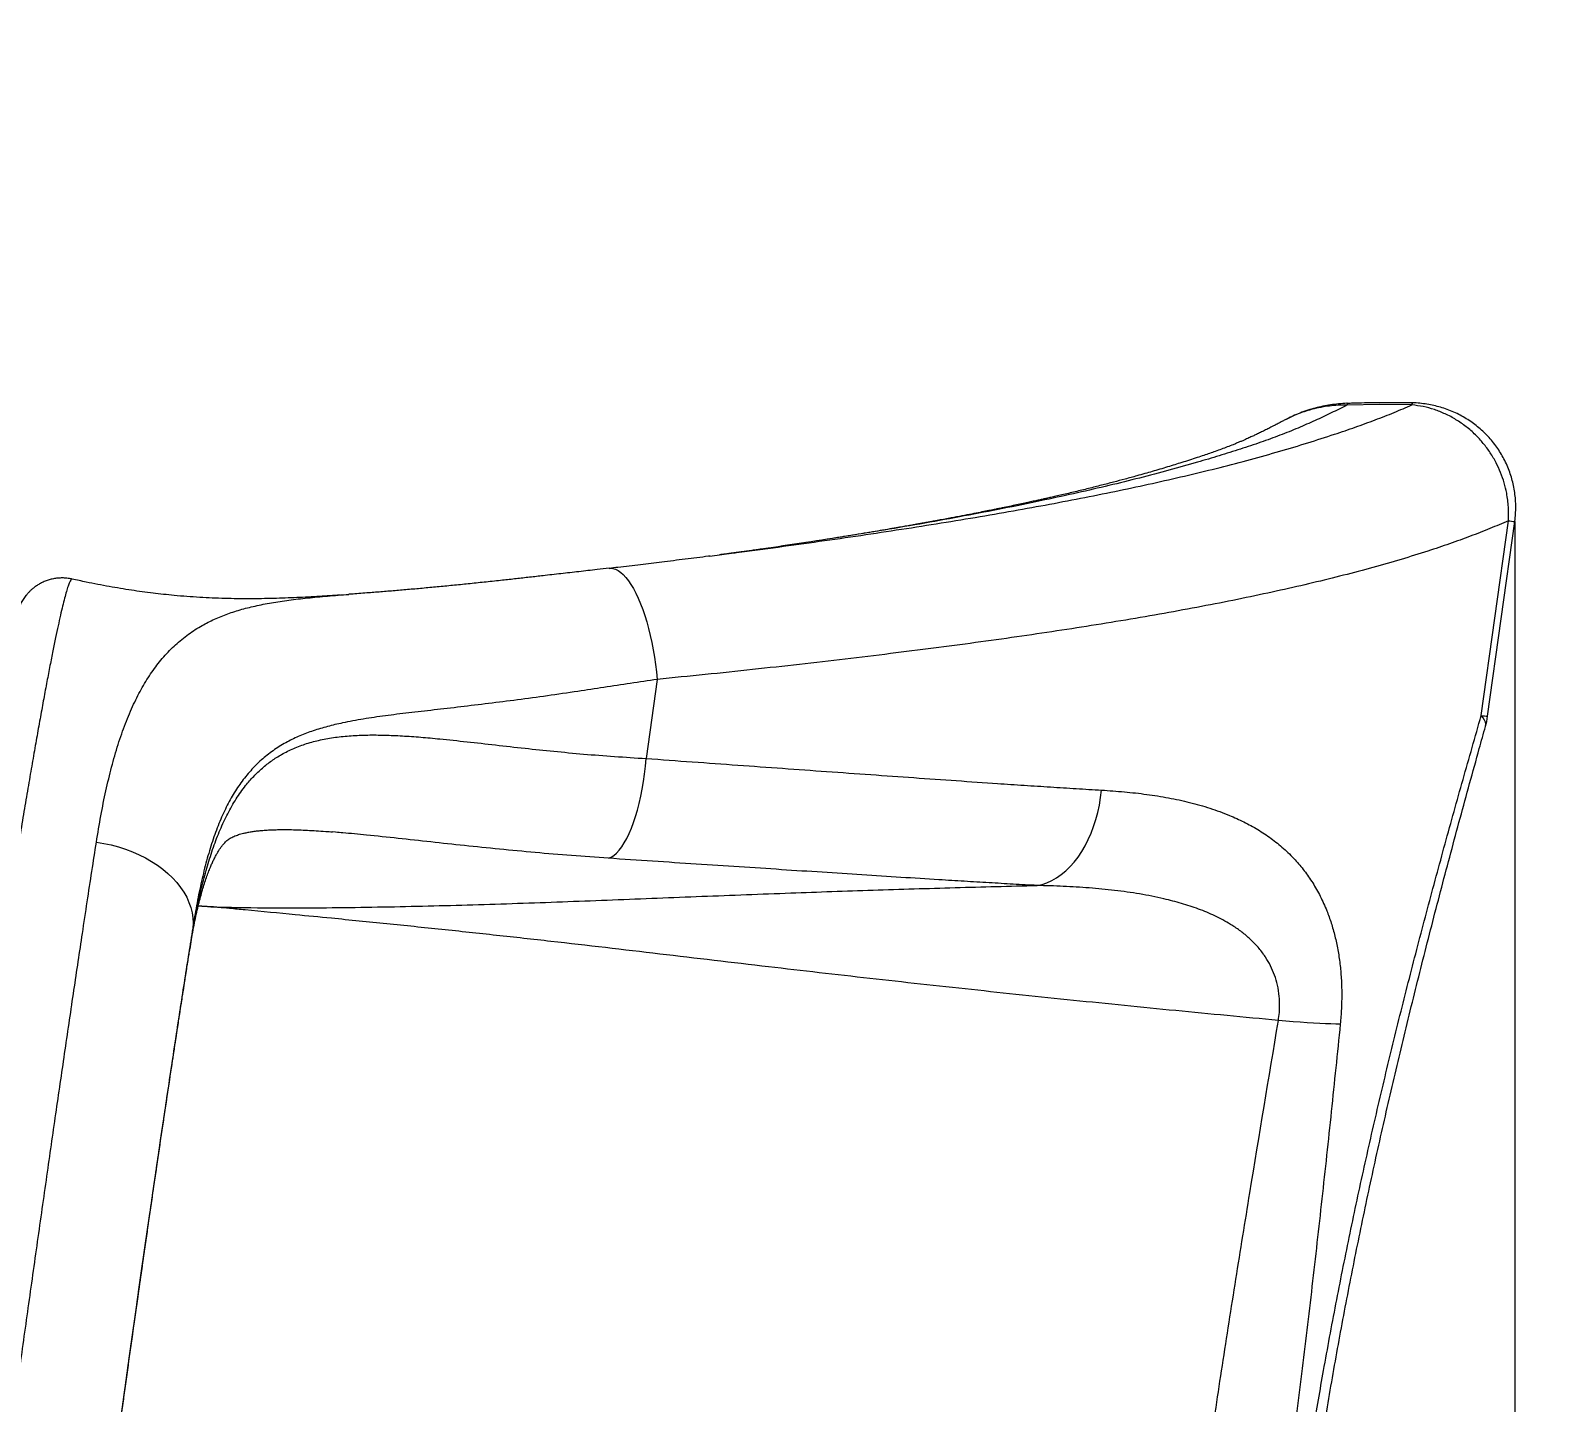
# Model space of a CAD drawing. Header units: millimetres. Extents: x -6104 to 7803, y -6013 to 4803.
# Drawn here: x 2133 to 3140, y -2307 to -1402 of the extents above; entities that cross this region are included whole.
import ezdxf

# ---------------------------------------------------------------- set-up
doc = ezdxf.new("R2010")
doc.units = ezdxf.units.MM
for name, color, linetype in [('DIKOM_ОБЪЕКТ', 7, 'Continuous'), ('DIKOM_РАЗМЕР_ЗОНА', 7, 'Continuous'), ('DIKOM_РАЗМЕР_ОБЪЕКТА', 7, 'Continuous')]:
    doc.layers.add(name, color=color, linetype=linetype)
doc.styles.add('style1', font='arial.ttf', dxfattribs={"width": 0.8})
doc.dimstyles.new('1-50', dxfattribs={"dimtxt": 300, "dimasz": 200, "dimexe": 100, "dimexo": 0, "dimgap": 100, "dimtad": 1, "dimtxsty": 'style1', "dimcen": 200, "dimclrd": 7, "dimclre": 7, "dimclrt": 7, "dimadec": 1, "dimazin": 2, "dimtfac": 1, "dimtmove": 0, "dimatfit": 2, "dimfxl": 0, "dimlwd": 25, "dimlwe": 18, "dimarcsym": 0})

# ---------------------------------------------------------------- blocks, each defined once
blk = doc.blocks.new('*D10')
at = {"layer": 'Defpoints', "color": 0, "transparency": 16777216}
for p in [(-4094.7, -224.5), (3111.6, -1726), (3111.6, -4948.6)]:
    blk.add_point(p, dxfattribs=at)
at = {"layer": 'DIKOM_РАЗМЕР_ОБЪЕКТА', "color": 7, "lineweight": 18, "transparency": 16777216}
for p, q in [((-4094.7, -224.5), (-4094.7, -5048.6)), ((3111.6, -1726), (3111.6, -5048.6))]:
    blk.add_line(p, q, dxfattribs=at)
at = {"layer": 'DIKOM_РАЗМЕР_ОБЪЕКТА', "color": 7, "lineweight": 25, "transparency": 16777216}
blk.add_line((-3894.7, -4948.6), (2911.6, -4948.6), dxfattribs=at)
at = {"layer": 'DIKOM_РАЗМЕР_ОБЪЕКТА', "color": 7, "transparency": 16777216}
for points in [[(-3894.7, -4915.2), (-3894.7, -4981.9), (-4094.7, -4948.6)], [(2911.6, -4915.2), (2911.6, -4981.9), (3111.6, -4948.6)]]:
    blk.add_solid(points, dxfattribs=at)
at = {"layer": 'DIKOM_РАЗМЕР_ОБЪЕКТА', "color": 7, "transparency": 16777216, "insert": (-134.2, -4695.4), "char_height": 300, "attachment_point": 5, "style": 'style1'}
blk.add_mtext('7200', dxfattribs=at)
blk = doc.blocks.new('*D11')
at = {"layer": 'Defpoints', "color": 0, "transparency": 16777216}
for p in [(2860.7, 3297.7), (2853.9, -3146.5), (6088, -3146.5)]:
    blk.add_point(p, dxfattribs=at)
at = {"layer": 'DIKOM_РАЗМЕР_ОБЪЕКТА', "color": 7, "lineweight": 18, "transparency": 16777216}
for p, q in [((2860.7, 3297.7), (6188, 3297.7)), ((2853.9, -3146.5), (6188, -3146.5))]:
    blk.add_line(p, q, dxfattribs=at)
at = {"layer": 'DIKOM_РАЗМЕР_ОБЪЕКТА', "color": 7, "lineweight": 25, "transparency": 16777216}
blk.add_line((6088, 3097.7), (6088, -2946.5), dxfattribs=at)
at = {"layer": 'DIKOM_РАЗМЕР_ОБЪЕКТА', "color": 7, "transparency": 16777216}
for points in [[(6054.6, 3097.7), (6121.3, 3097.7), (6088, 3297.7)], [(6054.6, -2946.5), (6121.3, -2946.5), (6088, -3146.5)]]:
    blk.add_solid(points, dxfattribs=at)
at = {"layer": 'DIKOM_РАЗМЕР_ОБЪЕКТА', "color": 7, "transparency": 16777216, "insert": (5834.8, 129.2), "char_height": 300, "attachment_point": 5, "rotation": 90, "style": 'style1'}
blk.add_mtext('6450', dxfattribs=at)
blk = doc.blocks.new('*D12')
at = {"layer": 'Defpoints', "color": 0, "transparency": 16777216}
for p in [(-6103.6, -69.9), (4675.4, -1132.9), (4675.4, -5913.1)]:
    blk.add_point(p, dxfattribs=at)
at = {"layer": 'DIKOM_РАЗМЕР_ЗОНА', "color": 7, "lineweight": 18, "transparency": 16777216}
for p, q in [((-6103.6, -69.9), (-6103.6, -6013.1)), ((4675.4, -1132.9), (4675.4, -6013.1))]:
    blk.add_line(p, q, dxfattribs=at)
at = {"layer": 'DIKOM_РАЗМЕР_ЗОНА', "color": 7, "lineweight": 25, "transparency": 16777216}
blk.add_line((-5903.6, -5913.1), (4475.4, -5913.1), dxfattribs=at)
at = {"layer": 'DIKOM_РАЗМЕР_ЗОНА', "color": 7, "transparency": 16777216}
for points in [[(-5903.6, -5879.7), (-5903.6, -5946.4), (-6103.6, -5913.1)], [(4475.4, -5879.7), (4475.4, -5946.4), (4675.4, -5913.1)]]:
    blk.add_solid(points, dxfattribs=at)
at = {"layer": 'DIKOM_РАЗМЕР_ЗОНА', "color": 7, "transparency": 16777216, "insert": (271.5, -5659.9), "char_height": 300, "attachment_point": 5, "style": 'style1'}
blk.add_mtext('10800', dxfattribs=at)
blk = doc.blocks.new('*D13')
at = {"layer": 'Defpoints', "color": 0, "transparency": 16777216}
for p in [(2913.4, 4802.5), (7702.7, 4802.5), (3095.2, -4640)]:
    blk.add_point(p, dxfattribs=at)
at = {"layer": 'DIKOM_РАЗМЕР_ЗОНА', "color": 7, "lineweight": 18, "transparency": 16777216}
for p, q in [((2913.4, 4802.5), (7802.7, 4802.5)), ((3095.2, -4640), (7802.7, -4640))]:
    blk.add_line(p, q, dxfattribs=at)
at = {"layer": 'DIKOM_РАЗМЕР_ЗОНА', "color": 7, "lineweight": 25, "transparency": 16777216}
blk.add_line((7702.7, -4440), (7702.7, 4602.5), dxfattribs=at)
at = {"layer": 'DIKOM_РАЗМЕР_ЗОНА', "color": 7, "transparency": 16777216}
for points in [[(7669.4, 4602.5), (7736.1, 4602.5), (7702.7, 4802.5)], [(7669.4, -4440), (7736.1, -4440), (7702.7, -4640)]]:
    blk.add_solid(points, dxfattribs=at)
at = {"layer": 'DIKOM_РАЗМЕР_ЗОНА', "color": 7, "transparency": 16777216, "insert": (7449.6, 71.5), "char_height": 300, "attachment_point": 5, "rotation": 90, "style": 'style1'}
blk.add_mtext('9450', dxfattribs=at)

msp = doc.modelspace()

# ---------------------------------------------------------------- linework, layer by layer
at = {"layer": 'DIKOM_ОБЪЕКТ', "color": 7, "linetype": 'Continuous', "lineweight": 15}
for p, q in [((2964.03, -1657.223), (2960.883, -1658.78)), ((2961.277, -1658.656), (2960.914, -1658.844)), ((3089.573, -1853.94), (3107.433, -1725.557)), ((3093.769, -1854.417), (3111.629, -1726.033)), ((2581.135, -1748.824), (2596.968, -1746.776)), ((2160.822, -1764.084), (2160.815, -1764.081)), ((2546.435, -1830.089), (2539.182, -1882.222)), ((2334.434, -1930.811), (2332.443, -1930.647)), ((2240.307, -1994.04), (2238.405, -2007.71)), ((2238.229, -2009), (2238.405, -2007.71))]:
    msp.add_line(p, q, dxfattribs=at)
at = {"layer": 'DIKOM_ОБЪЕКТ', "color": 7, "linetype": 'Continuous', "lineweight": 15, "flags": 128}
for points in [[(3043.851, -1649.202), (3022.511, -1648.94), (3001.152, -1649.356), (3001.152, -1649.356)], [(2514.904, -1756.933), (2515.623, -1756.886), (2517.276, -1757.031), (2518.958, -1757.523), (2520.659, -1758.362), (2522.373, -1759.542), (2524.088, -1761.057), (2525.799, -1762.9), (2527.495, -1765.063), (2529.168, -1767.532), (2530.81, -1770.298), (2532.412, -1773.345), (2533.967, -1776.658), (2535.467, -1780.221), (2536.904, -1784.016), (2538.271, -1788.024), (2539.561, -1792.225), (2540.768, -1796.597), (2541.885, -1801.119), (2542.908, -1805.768), (2543.83, -1810.521), (2544.648, -1815.354), (2545.357, -1820.243), (2545.954, -1825.163), (2546.435, -1830.089)], [(3092.387, -1861.034), (3092.44, -1860.826), (3092.541, -1859.6), (3092.302, -1858.289), (3091.724, -1856.902), (3090.813, -1855.449), (3089.573, -1853.94)], [(2514.282, -1947.99), (2516.061, -1947.204), (2517.838, -1946.044), (2519.603, -1944.517), (2521.347, -1942.63), (2523.06, -1940.395), (2524.733, -1937.823), (2526.357, -1934.928), (2527.923, -1931.726), (2529.422, -1928.235), (2530.846, -1924.473), (2532.188, -1920.462), (2533.439, -1916.222), (2534.594, -1911.777), (2535.646, -1907.152), (2536.59, -1902.371), (2537.419, -1897.46), (2538.13, -1892.447), (2538.719, -1887.358), (2539.182, -1882.222)], [(2796.815, -1965.916), (2800.098, -1965.163), (2803.348, -1964.059), (2806.548, -1962.607), (2809.682, -1960.816), (2812.733, -1958.695), (2815.687, -1956.255), (2818.527, -1953.508), (2821.239, -1950.468), (2823.81, -1947.151), (2826.227, -1943.574), (2828.476, -1939.755), (2830.546, -1935.714), (2832.427, -1931.472), (2834.109, -1927.05), (2835.583, -1922.471), (2836.842, -1917.759), (2837.88, -1912.937), (2838.69, -1908.03), (2839.27, -1903.064)], [(2176.854, -1937.333), (2181.762, -1938.158), (2186.617, -1939.216), (2191.392, -1940.503), (2196.065, -1942.012), (2200.61, -1943.736), (2205.006, -1945.665), (2209.229, -1947.789), (2213.26, -1950.099), (2217.076, -1952.582), (2220.66, -1955.226), (2223.992, -1958.018), (2227.056, -1960.943), (2229.837, -1963.986), (2232.32, -1967.133), (2234.493, -1970.367), (2236.345, -1973.672), (2237.866, -1977.031), (2239.05, -1980.427), (2239.888, -1983.843), (2240.379, -1987.262), (2240.519, -1990.667), (2240.307, -1994.04)], [(2996.627, -2057.249), (2993.689, -2057.207), (2990.443, -2057.118), (2986.907, -2056.984), (2983.1, -2056.806), (2979.045, -2056.584), (2974.762, -2056.319), (2970.276, -2056.013), (2965.611, -2055.668), (2960.794, -2055.285), (2955.85, -2054.867)]]:
    msp.add_lwpolyline(points, dxfattribs=at)
at = {"layer": 'DIKOM_ОБЪЕКТ', "color": 7, "linetype": 'Continuous', "lineweight": 15}
for centre, radius, start, end in [((3046.623, -1649.075), 2.775, 153.553701, 182.611382), ((3117.376, -1656.7), 69.571, 261.783817, 265.262162), ((3098.271, -1796.049), 58.541, 261.456027, 265.589952), ((3044.246, -1847.527), 50, 344.344154, 352.080054)]:
    msp.add_arc(centre, radius, start, end, dxfattribs=at)
for points, knots in [([(2596.968, -1746.776), (2597.561, -1746.7), (2607.455, -1745.421), (2626.269, -1742.865), (2653.597, -1739.078), (2680.652, -1735.173), (2707.456, -1731.143), (2733.705, -1727.015), (2759.357, -1722.784), (2784.179, -1718.476), (2808.163, -1714.087), (2831.316, -1709.619), (2853.811, -1705.033), (2875.609, -1700.327), (2896.896, -1695.452), (2917.586, -1690.396), (2937.63, -1685.151), (2956.868, -1679.764), (2975.31, -1674.236), (2991.838, -1668.929), (3006.633, -1663.877), (3019.747, -1659.101), (3032.256, -1654.223), (3039.986, -1650.876), (3043.851, -1649.202)], [0, 0, 0, 0, 0.00308049, 0.05133737, 0.09955439, 0.14917172, 0.19883245, 0.24850839, 0.29816991, 0.34778813, 0.39621059, 0.44467277, 0.4931486, 0.54161165, 0.59003489, 0.63983254, 0.689669, 0.73952573, 0.78937677, 0.83918676, 0.87932183, 0.91945573, 0.95972823, 1, 1, 1, 1]), ([(3001.067, -1649.398), (2997.637, -1651.101), (2990.783, -1654.504), (2980.101, -1659.535), (2968.917, -1664.467), (2957.063, -1669.267), (2944.327, -1673.885), (2930.858, -1678.351), (2916.944, -1682.734), (2901.325, -1687.389), (2883.874, -1692.29), (2864.44, -1697.403), (2844.323, -1702.366), (2823.533, -1707.18), (2801.278, -1712.03), (2777.506, -1716.911), (2752.171, -1721.809), (2726.173, -1726.553), (2699.563, -1731.146), (2672.359, -1735.588), (2645.905, -1739.721), (2628.263, -1742.332), (2620.088, -1743.542)], [0, 0, 0, 0, 0.04245347, 0.08484039, 0.12714265, 0.16936852, 0.21156102, 0.25375047, 0.29591322, 0.33803526, 0.39091557, 0.44369859, 0.4963691, 0.54891701, 0.60135771, 0.65978501, 0.7181081, 0.77630876, 0.83436844, 0.89227858, 0.95008464, 1, 1, 1, 1]), ([(3001.067, -1649.398), (3001.067, -1649.398), (3001.067, -1649.398), (2994.415, -1649.396), (2989.787, -1649.897), (2983.735, -1650.773), (2977.657, -1652.154), (2971.164, -1654.167), (2965.536, -1656.365), (2962.349, -1658.079), (2961.277, -1658.656)], [0, 0, 0, 0, 0.000001391, 0.138507512, 0.277010514, 0.418051468, 0.559092092, 0.734981114, 0.910859836, 1, 1, 1, 1]), ([(3001.097, -1648.157), (3001.063, -1648.158), (2999.221, -1648.216), (2995.602, -1648.517), (2990.302, -1649.154), (2985.142, -1650.07), (2980.139, -1651.236), (2975.124, -1652.693), (2970.199, -1654.478), (2966.663, -1655.912), (2964.887, -1656.798), (2964.658, -1656.912)], [0, 0, 0, 0, 0.00267534, 0.14661308, 0.28851346, 0.4271529, 0.56313272, 0.69695966, 0.84217177, 0.97968572, 1, 1, 1, 1]), ([(3001.11, -1649.357), (3001.105, -1649.368), (3001.098, -1649.382), (3001.072, -1649.395), (3001.067, -1649.398)], [0, 0, 0, 0, 0.77820355, 1, 1, 1, 1]), ([(3001.313, -1648.278), (3001.294, -1648.234), (3001.24, -1648.114), (3001.174, -1648.545), (3001.132, -1649.087), (3001.11, -1649.357)], [0, 0, 0, 0, 0.22474473, 0.61237512, 1, 1, 1, 1]), ([(3001.152, -1649.356), (3001.152, -1649.356), (3001.138, -1649.356), (3001.124, -1649.357), (3001.11, -1649.357)], [0, 0, 0, 0, 0.00574202, 1, 1, 1, 1]), ([(3044.136, -1647.899), (3040.78, -1647.835), (3032.792, -1647.685), (3019.722, -1647.782), (3008.803, -1647.974), (3002.519, -1648.188), (3001.312, -1648.229)], [0, 0, 0, 0, 0.23509973, 0.55960491, 0.91541749, 1, 1, 1, 1]), ([(3107.433, -1725.557), (3107.52, -1722.536), (3107.692, -1716.494), (3106.587, -1708.093), (3104.767, -1700.514), (3102.429, -1693.777), (3099.375, -1687.116), (3095.552, -1680.64), (3090.972, -1674.453), (3085.673, -1668.666), (3079.655, -1663.418), (3072.985, -1658.809), (3065.973, -1655.051), (3058.723, -1652.209), (3051.355, -1650.164), (3046.35, -1649.522), (3043.851, -1649.202)], [0, 0, 0, 0, 0.08247593, 0.16494909, 0.22897917, 0.29317823, 0.3572081, 0.42641688, 0.49584228, 0.56505369, 0.63888104, 0.71297011, 0.78680207, 0.85779157, 0.92900602, 1, 1, 1, 1]), ([(3111.622, -1726.036), (3111.633, -1725.973), (3111.911, -1724.364), (3112.162, -1721.16), (3112.351, -1716.438), (3112.178, -1711.69), (3111.689, -1706.971), (3110.877, -1702.348), (3109.763, -1697.831), (3108.348, -1693.405), (3106.621, -1689.052), (3104.6, -1684.837), (3102.317, -1680.816), (3099.792, -1676.994), (3097.016, -1673.345), (3093.97, -1669.856), (3090.679, -1666.567), (3087.198, -1663.535), (3083.551, -1660.765), (3079.74, -1658.246), (3075.732, -1655.96), (3071.539, -1653.922), (3067.219, -1652.169), (3062.808, -1650.711), (3058.326, -1649.548), (3053.746, -1648.66), (3049.069, -1648.099), (3045.851, -1647.834), (3044.199, -1647.845), (3044.134, -1647.845)], [0, 0, 0, 0, 0.001656236, 0.041951929, 0.082376446, 0.123057846, 0.163891407, 0.20416637, 0.243553563, 0.28333578, 0.323444789, 0.363780717, 0.403333408, 0.442146612, 0.481396566, 0.521047282, 0.56104847, 0.600843305, 0.639560432, 0.678625734, 0.718117959, 0.758027274, 0.798314109, 0.837815816, 0.877298809, 0.917214814, 0.957561724, 0.998309305, 1, 1, 1, 1]), ([(2961.235, -1658.576), (2960.569, -1658.928), (2958.905, -1659.805), (2956.412, -1661.107), (2953.905, -1662.405), (2951.867, -1663.45), (2950.225, -1664.286), (2948.816, -1664.996), (2947.422, -1665.694), (2945.601, -1666.598), (2943.354, -1667.697), (2940.852, -1668.895), (2938.736, -1669.887), (2937.078, -1670.651), (2935.652, -1671.299), (2934.073, -1672.005), (2932.267, -1672.799), (2930.284, -1673.652), (2928.188, -1674.532), (2925.512, -1675.627), (2922.318, -1676.886), (2918.415, -1678.351), (2914.481, -1679.768), (2910.571, -1681.135), (2906.566, -1682.504), (2902.143, -1683.986), (2897.291, -1685.575), (2892.371, -1687.147), (2887.558, -1688.651), (2882.72, -1690.132), (2877.76, -1691.617), (2872.775, -1693.077), (2867.762, -1694.515), (2861.832, -1696.183), (2854.951, -1698.067), (2847.187, -1700.13), (2839.138, -1702.207), (2832.121, -1703.963), (2826.266, -1705.393), (2821.873, -1706.45), (2817.502, -1707.486), (2813.29, -1708.469), (2809.419, -1709.36), (2806.062, -1710.124), (2803.227, -1710.763), (2800.683, -1711.332), (2798.063, -1711.913), (2795.043, -1712.578), (2791.537, -1713.341), (2787.59, -1714.191), (2783.243, -1715.116), (2778.647, -1716.082), (2774.501, -1716.942), (2771.166, -1717.626), (2768.816, -1718.104), (2766.836, -1718.505), (2764.925, -1718.89), (2761.99, -1719.478), (2757.754, -1720.32), (2752.013, -1721.444), (2745.415, -1722.715), (2739.327, -1723.868), (2734.071, -1724.848), (2730.236, -1725.556), (2727.025, -1726.144), (2724.606, -1726.584), (2722.539, -1726.957), (2720.407, -1727.341), (2717.89, -1727.792), (2714.979, -1728.31), (2711.671, -1728.895), (2707.962, -1729.544), (2703.442, -1730.33), (2698.024, -1731.26), (2691.616, -1732.347), (2684.55, -1733.527), (2677.042, -1734.762), (2669.717, -1735.951), (2664.962, -1736.704), (2662.778, -1737.05)], [0, 0, 0, 0, 0.01013246, 0.02528368, 0.03794484, 0.04838527, 0.05660491, 0.06356554, 0.07111876, 0.07931292, 0.09349076, 0.10824846, 0.12051423, 0.12807287, 0.13553551, 0.14427885, 0.15430821, 0.1652741, 0.17649646, 0.18796138, 0.207526, 0.22606735, 0.24461301, 0.26040109, 0.27579809, 0.29316566, 0.31283456, 0.33221716, 0.34925076, 0.36662112, 0.38548934, 0.40314606, 0.41984433, 0.43813964, 0.46449323, 0.48971298, 0.51528051, 0.54289464, 0.5566843, 0.57030329, 0.58375145, 0.59693286, 0.60871327, 0.61876121, 0.62707509, 0.63400887, 0.64134436, 0.6502111, 0.66054174, 0.6719689, 0.68444062, 0.69795762, 0.71123164, 0.71957876, 0.72605417, 0.73094608, 0.736143, 0.74198679, 0.75534884, 0.77118636, 0.78912399, 0.80903002, 0.8202434, 0.83114684, 0.83953523, 0.84565999, 0.85024212, 0.85576907, 0.86227382, 0.8697561, 0.87821523, 0.88765172, 0.89806442, 0.91253891, 0.92855428, 0.9461089, 0.96514419, 0.98399708, 1, 1, 1, 1]), ([(3107.433, -1725.557), (3103.419, -1727.285), (3095.39, -1730.741), (3082.427, -1735.791), (3068.795, -1740.737), (3053.641, -1745.838), (3036.857, -1751.058), (3018.308, -1756.374), (2998.861, -1761.531), (2978.546, -1766.535), (2957.181, -1771.439), (2934.746, -1776.242), (2911.237, -1780.942), (2886.898, -1785.497), (2861.771, -1789.909), (2836.134, -1794.143), (2810.029, -1798.204), (2783.502, -1802.104), (2756.332, -1805.89), (2728.565, -1809.568), (2699.957, -1813.179), (2670.507, -1816.736), (2640.226, -1820.239), (2609.425, -1823.64), (2578.194, -1826.941), (2557.018, -1829.04), (2546.435, -1830.089)], [0, 0, 0, 0, 0.03600704, 0.07201403, 0.10813729, 0.14426031, 0.18642148, 0.22861752, 0.27082537, 0.31302139, 0.35518252, 0.39856755, 0.44199107, 0.48542699, 0.52885029, 0.57223537, 0.61437226, 0.65654423, 0.69872781, 0.74089974, 0.78303641, 0.82640362, 0.86980917, 0.91322763, 0.95663287, 1, 1, 1, 1]), ([(2581.267, -1748.821), (2580.927, -1748.865), (2575.513, -1749.568), (2564.903, -1750.903), (2549.981, -1752.76), (2535.181, -1754.535), (2523.656, -1755.89), (2516.753, -1756.688), (2514.872, -1756.906)], [0, 0, 0, 0, 0.015736114, 0.24986415, 0.483920985, 0.693705001, 0.916516802, 1, 1, 1, 1]), ([(2620.14, -1743.543), (2620.116, -1743.545), (2620.072, -1743.548), (2619.541, -1743.625), (2618.055, -1743.84), (2616.494, -1744.064), (2614.684, -1744.322), (2612.698, -1744.603), (2610.098, -1744.969), (2607.138, -1745.382), (2603.942, -1745.822), (2600.826, -1746.247), (2597.679, -1746.671), (2594.564, -1747.087), (2591.774, -1747.456), (2589.492, -1747.756), (2588.113, -1747.935), (2587.511, -1748.013)], [0, 0, 0, 0, 0.04236842, 0.07661855, 0.12120634, 0.16801669, 0.21829844, 0.28194253, 0.34495925, 0.44822882, 0.54142607, 0.62193605, 0.71588144, 0.80986902, 0.88593003, 0.9502273, 1, 1, 1, 1]), ([(2514.89, -1756.795), (2512.194, -1757.107), (2505.464, -1757.888), (2494.823, -1759.108), (2482.963, -1760.461), (2472.161, -1761.686), (2462.328, -1762.8), (2453.415, -1763.805), (2443.862, -1764.855), (2433.761, -1765.939), (2423.228, -1767.034), (2412.898, -1768.074), (2402.771, -1769.058), (2392.849, -1769.985), (2383.133, -1770.856), (2373.62, -1771.669), (2364.301, -1772.427), (2354.66, -1773.169), (2347.606, -1773.697), (2343.691, -1773.999), (2343.198, -1774.037)], [0, 0, 0, 0, 0.04249053, 0.10605798, 0.16962319, 0.23311674, 0.28160198, 0.33083628, 0.38115523, 0.44194965, 0.50245395, 0.5627, 0.62272234, 0.68255394, 0.74222778, 0.80177707, 0.86123232, 0.92106967, 0.9900459, 1, 1, 1, 1]), ([(2160.838, -1763.994), (2160.738, -1763.967), (2159.632, -1763.666), (2157.463, -1763.394), (2154.396, -1763.203), (2151.382, -1763.351), (2148.466, -1763.776), (2145.675, -1764.463), (2143.037, -1765.382), (2140.579, -1766.496), (2138.325, -1767.764), (2136.292, -1769.141), (2134.488, -1770.58), (2132.909, -1772.04), (2131.539, -1773.485), (2130.358, -1774.897), (2129.337, -1776.262), (2128.452, -1777.582), (2127.675, -1778.865), (2126.983, -1780.127), (2126.355, -1781.387), (2125.771, -1782.676), (2125.208, -1784.04), (2124.636, -1785.563), (2124.004, -1787.418), (2123.255, -1789.861), (2122.461, -1792.748), (2121.646, -1795.968), (2120.856, -1799.286), (2120.05, -1802.846), (2119.213, -1806.7), (2118.363, -1810.752), (2117.492, -1815.031), (2116.592, -1819.566), (2115.662, -1824.361), (2114.701, -1829.419), (2113.706, -1834.745), (2112.678, -1840.347), (2111.618, -1846.207), (2110.526, -1852.332), (2109.402, -1858.715), (2108.244, -1865.374), (2107.052, -1872.298), (2105.83, -1879.469), (2104.582, -1886.861), (2103.31, -1894.472), (2102.008, -1902.32), (2100.677, -1910.418), (2099.315, -1918.766), (2097.926, -1927.337), (2096.511, -1936.134), (2095.069, -1945.159), (2093.602, -1954.399), (2092.113, -1963.833), (2090.603, -1973.458), (2089.072, -1983.279), (2087.517, -1993.305), (2085.942, -2003.51), (2084.353, -2013.866), (2082.752, -2024.355), (2081.133, -2035.006), (2079.498, -2045.823), (2077.844, -2056.809), (2076.179, -2067.928), (2074.501, -2079.182), (2072.809, -2090.574), (2071.106, -2102.099), (2069.395, -2113.723), (2067.678, -2125.436), (2065.957, -2137.23), (2064.228, -2149.125), (2062.494, -2161.104), (2060.758, -2173.147), (2059.021, -2185.238), (2057.288, -2197.356), (2055.557, -2209.509), (2053.826, -2221.709), (2052.091, -2233.981), (2050.355, -2246.317), (2048.619, -2258.699), (2046.885, -2271.111), (2045.156, -2283.537), (2043.435, -2295.959), (2041.724, -2308.359), (2040.024, -2320.719), (2038.34, -2333.023), (2036.672, -2345.256), (2035.022, -2357.404), (2033.391, -2369.477), (2031.77, -2381.509), (2030.16, -2393.521), (2028.561, -2405.505), (2026.977, -2417.426), (2025.413, -2429.247), (2023.874, -2440.934), (2022.362, -2452.476), (2020.871, -2463.905), (2019.402, -2475.228), (2017.954, -2486.442), (2016.532, -2497.519), (2015.134, -2508.462), (2013.761, -2519.271), (2012.415, -2529.933), (2011.098, -2540.424), (2009.81, -2550.747), (2008.551, -2560.915), (2007.318, -2570.928), (2006.118, -2580.75), (2004.953, -2590.348), (2003.827, -2599.703), (2002.734, -2608.854), (2001.674, -2617.808), (2000.647, -2626.566), (1999.656, -2635.097), (1998.702, -2643.403), (1997.783, -2651.486), (1996.899, -2659.348), (1996.056, -2666.954), (1995.253, -2674.307), (1994.488, -2681.408), (1993.76, -2688.278), (1993.072, -2694.893), (1992.426, -2701.235), (1991.824, -2707.278), (1991.263, -2713.056), (1990.742, -2718.577), (1990.261, -2723.851), (1989.822, -2728.85), (1989.425, -2733.579), (1989.071, -2738.046), (1988.759, -2742.256), (1988.49, -2746.208), (1988.266, -2749.912), (1988.085, -2753.395), (1987.952, -2756.71), (1987.87, -2759.942), (1987.86, -2762.909), (1987.929, -2765.482), (1988.059, -2767.55), (1988.225, -2769.252), (1988.428, -2770.76), (1988.683, -2772.237), (1989.001, -2773.716), (1989.397, -2775.227), (1989.888, -2776.793), (1990.497, -2778.431), (1991.251, -2780.154), (1992.18, -2781.961), (1993.313, -2783.838), (1994.673, -2785.757), (1996.278, -2787.678), (1998.131, -2789.548), (2000.22, -2791.314), (2002.524, -2792.925), (2005.014, -2794.339), (2007.747, -2795.561), (2010.686, -2796.543), (2013.78, -2797.19), (2015.868, -2797.491), (2016.905, -2797.505), (2016.911, -2797.505)], [0, 0, 0, 0, 0.00020678, 0.0022859, 0.00432568, 0.00632929, 0.00829925, 0.01023759, 0.01214473, 0.01402004, 0.01586204, 0.01766916, 0.01944347, 0.02119421, 0.02294053, 0.02470671, 0.02652435, 0.02843711, 0.0304974, 0.0327684, 0.03532925, 0.03828484, 0.04178463, 0.04606318, 0.05154523, 0.05921155, 0.06961414, 0.07856345, 0.08697951, 0.09589443, 0.10441287, 0.11267032, 0.12083469, 0.12892755, 0.13695328, 0.14493438, 0.15288854, 0.16083054, 0.16877371, 0.17664697, 0.18452379, 0.19242422, 0.2003318, 0.20822435, 0.21608221, 0.22388748, 0.23167432, 0.23952623, 0.24736502, 0.25519845, 0.26303434, 0.27087795, 0.27873703, 0.28658397, 0.29439111, 0.30222871, 0.31008197, 0.31793488, 0.3257679, 0.33356574, 0.34133966, 0.34917747, 0.35700183, 0.36482038, 0.37264086, 0.38046847, 0.38831075, 0.39616117, 0.40396014, 0.41177127, 0.41959211, 0.42741551, 0.43523175, 0.44303328, 0.4508236, 0.4585758, 0.46634775, 0.47414803, 0.4819714, 0.48981252, 0.49766576, 0.50552567, 0.51338607, 0.52123981, 0.52908156, 0.53690571, 0.54470713, 0.55248086, 0.56022785, 0.56798645, 0.57579512, 0.5836331, 0.59148428, 0.59932969, 0.60714993, 0.61492912, 0.62269567, 0.63051207, 0.63831927, 0.64612477, 0.65393505, 0.66175624, 0.66959705, 0.67742272, 0.68522831, 0.69307518, 0.70094318, 0.70881072, 0.71665201, 0.72444746, 0.7322156, 0.74005695, 0.7478882, 0.7557171, 0.76355041, 0.77139431, 0.77925675, 0.78714455, 0.7949593, 0.80281999, 0.81070879, 0.81860806, 0.826497, 0.8343565, 0.84215273, 0.85007789, 0.85800741, 0.86595107, 0.87392228, 0.88193688, 0.89001409, 0.89817556, 0.90636664, 0.9147325, 0.92334417, 0.9323628, 0.94221656, 0.95034498, 0.95612407, 0.96017142, 0.96356226, 0.96643343, 0.9689246, 0.97114112, 0.97316489, 0.97506142, 0.97688467, 0.97867876, 0.98047159, 0.98228306, 0.9841265, 0.98600278, 0.98790532, 0.9898257, 0.99175683, 0.99369381, 0.99582937, 0.99792938, 0.99998857, 1, 1, 1, 1]), ([(2160.815, -1764.081), (2160.751, -1764.039), (2160.508, -1763.88), (2159.947, -1764.522), (2159.131, -1766.053), (2158.169, -1768.604), (2157.081, -1772.076), (2155.879, -1776.444), (2154.565, -1781.67), (2153.147, -1787.711), (2151.615, -1794.603), (2149.957, -1802.408), (2148.171, -1811.151), (2146.259, -1820.842), (2144.242, -1831.374), (2142.143, -1842.62), (2139.969, -1854.541), (2137.727, -1867.088), (2135.401, -1880.349), (2132.971, -1894.433), (2130.438, -1909.347), (2127.803, -1925.086), (2125.097, -1941.475), (2122.352, -1958.311), (2119.573, -1975.553), (2116.768, -1993.152), (2113.915, -2011.244), (2110.991, -2029.975), (2108, -2049.336), (2104.943, -2069.309), (2101.858, -2089.666), (2098.779, -2110.172), (2095.712, -2130.788), (2092.662, -2151.471), (2089.605, -2172.377), (2086.519, -2193.668), (2083.408, -2215.32), (2080.279, -2237.305), (2077.166, -2259.369), (2073.949, -2282.38), (2070.639, -2306.302), (2067.247, -2331.079), (2063.882, -2355.918), (2060.554, -2380.757), (2057.272, -2405.53), (2054.229, -2428.759), (2051.419, -2450.443), (2048.833, -2470.61), (2046.316, -2490.45), (2043.85, -2510.111), (2041.44, -2529.548), (2039.094, -2548.721), (2036.839, -2567.404), (2034.7, -2585.377), (2032.678, -2602.626), (2030.772, -2619.15), (2028.965, -2635.093), (2027.245, -2650.57), (2025.618, -2665.532), (2024.09, -2679.939), (2022.68, -2693.62), (2021.401, -2706.429), (2020.255, -2718.365), (2019.237, -2729.439), (2018.339, -2739.739), (2017.556, -2749.333), (2016.893, -2758.174), (2016.356, -2766.225), (2015.949, -2773.388), (2015.675, -2779.588), (2015.53, -2784.838), (2015.511, -2789.169), (2015.62, -2792.614), (2015.854, -2795.215), (2016.234, -2796.83), (2016.592, -2797.553), (2016.859, -2797.436), (2016.912, -2797.412)], [0, 0, 0, 0, 0.00477587, 0.01798216, 0.03156734, 0.04516508, 0.05876287, 0.07234813, 0.08557468, 0.09881266, 0.11205061, 0.12527711, 0.13888911, 0.15251366, 0.16613822, 0.17975023, 0.19297789, 0.20621699, 0.21945612, 0.23268381, 0.24629614, 0.25992092, 0.2735457, 0.28715803, 0.30036854, 0.31359049, 0.32681239, 0.34002289, 0.35361599, 0.36722162, 0.38082721, 0.39442032, 0.40763203, 0.42085513, 0.43407824, 0.44728994, 0.46088525, 0.47449303, 0.48810081, 0.50169609, 0.5169789, 0.53227045, 0.54755324, 0.56316607, 0.57878827, 0.59440108, 0.60763005, 0.62087041, 0.63411082, 0.64733977, 0.66095316, 0.67457905, 0.68820498, 0.70181839, 0.71502465, 0.72824229, 0.74145997, 0.7546662, 0.76825477, 0.78185576, 0.79545675, 0.80904528, 0.82227317, 0.83551259, 0.848752, 0.86197992, 0.87559404, 0.88922064, 0.90284733, 0.91646153, 0.92968488, 0.94291979, 0.95615455, 0.96937779, 0.9829873, 0.99660928, 1, 1, 1, 1]), ([(2337.553, -1774.499), (2332.997, -1774.815), (2323.533, -1775.473), (2308.892, -1776.249), (2293.518, -1776.815), (2277.669, -1777.053), (2261.432, -1776.853), (2244.846, -1776.141), (2229.044, -1774.938), (2214.032, -1773.318), (2199.776, -1771.372), (2185.081, -1768.925), (2172.037, -1766.438), (2163.939, -1764.625), (2160.854, -1763.935)], [0, 0, 0, 0, 0.07918888, 0.16449759, 0.25270118, 0.34292396, 0.43438623, 0.52712879, 0.62163141, 0.69901955, 0.77857817, 0.8609853, 0.94705081, 1, 1, 1, 1]), ([(2176.854, -1937.333), (2177.809, -1931.487), (2179.72, -1919.791), (2183.047, -1903.358), (2186.8, -1887.665), (2191.069, -1872.876), (2195.895, -1859.034), (2201.205, -1846.48), (2207.009, -1835.204), (2213.299, -1825.15), (2220.241, -1816.084), (2227.88, -1808.045), (2236.259, -1801.018), (2244.848, -1795.353), (2253.534, -1790.83), (2262.213, -1787.217), (2271.462, -1784.178), (2281.399, -1781.631), (2292.104, -1779.535), (2303.636, -1777.808), (2315.931, -1776.381), (2329.009, -1775.154), (2338.442, -1774.415), (2343.198, -1774.042)], [0, 0, 0, 0, 0.0506374, 0.10130692, 0.15194184, 0.20386695, 0.25583006, 0.30775374, 0.35753195, 0.40734508, 0.45712446, 0.50814493, 0.55920114, 0.61022485, 0.6527832, 0.69537666, 0.73797032, 0.78052914, 0.82425925, 0.86803337, 0.91180229, 0.9555261, 1, 1, 1, 1]), ([(2546.435, -1830.089), (2540.517, -1831), (2528.68, -1832.822), (2511.273, -1835.402), (2492.99, -1838.175), (2473.958, -1840.982), (2454.305, -1843.623), (2435.252, -1846.032), (2416.885, -1848.232), (2399.291, -1850.277), (2382.714, -1852.165), (2367.17, -1854.032), (2352.627, -1856.147), (2339.998, -1858.484), (2329.097, -1861.082), (2319.72, -1863.888), (2310.889, -1867.213), (2302.337, -1871.257), (2294.149, -1876.225), (2286.38, -1882.251), (2279.26, -1889.177), (2272.784, -1897.008), (2266.943, -1905.74), (2261.661, -1915.521), (2256.93, -1926.404), (2252.692, -1938.346), (2248.954, -1951.147), (2245.674, -1964.738), (2242.777, -1978.982), (2241.129, -1989.026), (2240.307, -1994.04)], [0, 0, 0, 0, 0.03386637, 0.06774857, 0.10161559, 0.14251505, 0.18353148, 0.22460887, 0.26568714, 0.30670634, 0.34760782, 0.38720958, 0.42683712, 0.46643593, 0.49693014, 0.52745605, 0.55797607, 0.58846202, 0.62201737, 0.65569494, 0.68943076, 0.72316111, 0.75682587, 0.79037284, 0.82520573, 0.86013983, 0.89514176, 0.93016209, 0.96513853, 1, 1, 1, 1]), ([(2935.9, -2958.582), (2935.857, -2946.669), (2935.772, -2922.842), (2935.858, -2886.829), (2936.147, -2850.585), (2936.687, -2814.101), (2937.506, -2777.395), (2938.638, -2740.484), (2940.115, -2703.384), (2941.964, -2666.11), (2944.206, -2628.733), (2946.862, -2591.274), (2949.959, -2553.753), (2953.504, -2516.188), (2957.507, -2478.611), (2962.033, -2440.564), (2967.115, -2402.069), (2972.768, -2363.151), (2978.918, -2324.323), (2985.869, -2283.785), (2993.703, -2241.579), (3002.469, -2197.756), (3011.785, -2154.166), (3021.608, -2110.854), (3031.959, -2067.579), (3042.808, -2024.361), (3054.097, -1981.206), (3065.697, -1938.401), (3077.53, -1895.935), (3085.559, -1867.936), (3089.573, -1853.94)], [0, 0, 0, 0, 0.03297277, 0.0659486, 0.09892096, 0.13202015, 0.16512295, 0.19822155, 0.23144116, 0.26467006, 0.29789817, 0.331117, 0.36434186, 0.39757669, 0.43081132, 0.46403576, 0.49854547, 0.53306694, 0.56758853, 0.60209843, 0.64150122, 0.68092748, 0.72036299, 0.75979231, 0.79919759, 0.83934336, 0.87950824, 0.91968171, 0.95985073, 1, 1, 1, 1]), ([(2940.564, -2952.301), (2940.584, -2946.338), (2940.63, -2932.301), (2940.781, -2910.16), (2941.01, -2885.93), (2941.332, -2861.974), (2941.75, -2838.246), (2942.265, -2814.752), (2942.887, -2791.279), (2943.621, -2767.851), (2944.47, -2744.489), (2945.436, -2721.216), (2946.526, -2698.053), (2947.74, -2675.02), (2949.082, -2652.134), (2950.554, -2629.413), (2952.156, -2606.871), (2953.892, -2584.525), (2955.764, -2562.376), (2957.78, -2540.306), (2959.946, -2518.238), (2962.268, -2496.124), (2964.743, -2474.03), (2967.367, -2451.981), (2970.144, -2429.972), (2973.071, -2408.001), (2976.15, -2386.088), (2979.382, -2364.217), (2982.769, -2342.354), (2986.317, -2320.455), (2990.025, -2298.526), (2993.885, -2276.598), (2997.892, -2254.708), (3002.04, -2232.883), (3006.337, -2211.072), (3010.787, -2189.232), (3015.399, -2167.317), (3020.164, -2145.344), (3025.081, -2123.309), (3030.147, -2101.208), (3035.359, -2079.036), (3040.714, -2056.789), (3046.21, -2034.463), (3051.843, -2012.053), (3057.609, -1989.555), (3063.505, -1966.967), (3069.528, -1944.284), (3075.672, -1921.498), (3081.935, -1898.615), (3087.517, -1878.434), (3091.025, -1865.924), (3092.395, -1861.036)], [0, 0, 0, 0, 0.01669006, 0.03928127, 0.06166473, 0.08396494, 0.10556356, 0.12710026, 0.14855721, 0.16991687, 0.19116293, 0.21228001, 0.23325373, 0.25407124, 0.27472061, 0.29519116, 0.3154736, 0.33555954, 0.35544165, 0.37514286, 0.39497824, 0.41483316, 0.43464706, 0.45442628, 0.47417716, 0.49390602, 0.51362159, 0.5332658, 0.55294702, 0.5727134, 0.59253997, 0.61240132, 0.63227179, 0.65211789, 0.67193398, 0.69190944, 0.71198783, 0.73217703, 0.75248483, 0.77291909, 0.79348735, 0.81419703, 0.83505568, 0.85607071, 0.87724894, 0.89859748, 0.92012302, 0.94183201, 0.96374144, 0.98583332, 1, 1, 1, 1]), ([(2238.405, -2007.71), (2239.192, -2002.837), (2240.767, -1993.089), (2243.472, -1979.159), (2246.511, -1965.689), (2249.962, -1952.803), (2253.879, -1940.56), (2258.298, -1929.083), (2263.279, -1918.452), (2268.864, -1908.719), (2274.619, -1900.601), (2280.425, -1893.916), (2286.145, -1888.444), (2292.282, -1883.613), (2299.14, -1879.245), (2306.799, -1875.453), (2315.321, -1872.296), (2324.461, -1869.871), (2334.231, -1868.161), (2344.627, -1867.112), (2355.471, -1866.67), (2366.743, -1866.751), (2378.414, -1867.262), (2390.542, -1868.129), (2404.671, -1869.42), (2421.007, -1871.157), (2439.743, -1873.288), (2458.859, -1875.442), (2478.264, -1877.475), (2497.956, -1879.315), (2518.233, -1880.943), (2532.199, -1881.796), (2539.182, -1882.222)], [0, 0, 0, 0, 0.03306604, 0.06614937, 0.09921191, 0.13306087, 0.16693373, 0.20077785, 0.23493126, 0.26911582, 0.30326506, 0.32987736, 0.35652512, 0.38317217, 0.40978341, 0.44003625, 0.47031501, 0.50057105, 0.53165796, 0.56276782, 0.59385926, 0.62431604, 0.6548029, 0.68529342, 0.7157554, 0.7575518, 0.79938077, 0.84117748, 0.88065234, 0.92012692, 0.96006367, 1, 1, 1, 1]), ([(2539.182, -1882.222), (2549.339, -1882.96), (2569.659, -1884.437), (2599.624, -1886.591), (2629.166, -1888.704), (2658.399, -1890.787), (2687.288, -1892.844), (2715.792, -1894.863), (2743.683, -1896.815), (2767.822, -1898.475), (2788.421, -1899.86), (2805.688, -1900.99), (2822.678, -1902.069), (2833.739, -1902.732), (2839.27, -1903.064)], [0, 0, 0, 0, 0.09283986, 0.18573516, 0.27863075, 0.37147028, 0.46614812, 0.56088516, 0.6556216, 0.75029947, 0.81265712, 0.87501458, 0.93750697, 1, 1, 1, 1]), ([(2839.27, -1903.064), (2844.314, -1903.406), (2854.414, -1904.092), (2869.121, -1905.768), (2883.474, -1908.038), (2897.385, -1911.033), (2910.806, -1914.837), (2922.712, -1919.186), (2933.192, -1923.94), (2942.354, -1928.963), (2951.084, -1934.748), (2959.315, -1941.363), (2966.614, -1948.513), (2973.01, -1956.128), (2978.561, -1964.109), (2983.545, -1972.882), (2987.574, -1981.764), (2990.733, -1990.579), (2993.163, -1999.132), (2995.107, -2008.135), (2996.521, -2017.486), (2997.377, -2027.147), (2997.682, -2037.034), (2997.494, -2047.101), (2996.916, -2053.872), (2996.627, -2057.249)], [0, 0, 0, 0, 0.06029675, 0.12073161, 0.18119609, 0.24161122, 0.301932, 0.36215303, 0.40869276, 0.45536643, 0.50204003, 0.54862615, 0.59509252, 0.63483288, 0.67469519, 0.71451373, 0.75419419, 0.78515067, 0.81621517, 0.84725756, 0.87818387, 0.90857224, 0.9390981, 0.96961873, 1, 1, 1, 1]), ([(2238.236, -2008.995), (2238.287, -2008.657), (2238.687, -2006.033), (2239.482, -2001.37), (2240.615, -1995.066), (2241.786, -1989.13), (2242.987, -1983.542), (2244.214, -1978.305), (2245.466, -1973.411), (2246.739, -1968.854), (2248.028, -1964.627), (2249.33, -1960.72), (2250.637, -1957.13), (2251.888, -1953.984), (2253.069, -1951.254), (2254.234, -1948.77), (2255.432, -1946.43), (2256.638, -1944.287), (2257.801, -1942.407), (2258.916, -1940.775), (2259.98, -1939.371), (2260.993, -1938.171), (2261.967, -1937.147), (2262.926, -1936.26), (2263.907, -1935.482), (2264.803, -1934.879), (2265.969, -1934.215), (2267.339, -1933.555), (2268.848, -1932.944), (2270.374, -1932.42), (2271.929, -1931.955), (2273.81, -1931.468), (2276.058, -1930.978), (2278.709, -1930.504), (2281.632, -1930.086), (2284.84, -1929.729), (2288.353, -1929.441), (2292.145, -1929.231), (2296.246, -1929.102), (2300.639, -1929.059), (2305.388, -1929.105), (2310.495, -1929.245), (2315.963, -1929.481), (2321.799, -1929.82), (2327.3, -1930.201), (2330.946, -1930.503), (2332.445, -1930.628)], [0, 0, 0, 0, 0.00368456, 0.02862689, 0.05321085, 0.07733169, 0.10101495, 0.12429113, 0.14719564, 0.16976944, 0.19206026, 0.21412295, 0.2360215, 0.25783073, 0.27653075, 0.29595432, 0.31757962, 0.3393259, 0.36133192, 0.38376847, 0.40686761, 0.43095954, 0.45654946, 0.48449109, 0.51646565, 0.54967339, 0.57786312, 0.60495141, 0.6335982, 0.65281753, 0.67132553, 0.69023778, 0.71234915, 0.73402609, 0.75548262, 0.77690594, 0.79839012, 0.82034949, 0.84187413, 0.86392134, 0.88651119, 0.90966655, 0.93340063, 0.95771785, 0.98261405, 1, 1, 1, 1]), ([(2514.282, -1947.99), (2506.148, -1947.417), (2489.879, -1946.269), (2465.946, -1944.24), (2442.396, -1942.014), (2419.446, -1939.652), (2397.177, -1937.232), (2375.611, -1934.857), (2356.357, -1932.841), (2342.669, -1931.476), (2336.041, -1930.941), (2334.434, -1930.811)], [0, 0, 0, 0, 0.12529688, 0.25059393, 0.37681342, 0.50303376, 0.62695723, 0.75093645, 0.87484955, 0.96965232, 1, 1, 1, 1]), ([(2079.221, -2639.138), (2079.868, -2633.872), (2081.162, -2623.334), (2083.228, -2606.781), (2085.381, -2589.723), (2087.645, -2571.966), (2090.018, -2553.53), (2092.5, -2534.426), (2095.06, -2514.872), (2097.669, -2495.096), (2100.319, -2475.141), (2103.004, -2455.048), (2105.743, -2434.667), (2108.557, -2413.837), (2111.444, -2392.58), (2114.4, -2370.923), (2117.39, -2349.113), (2120.382, -2327.395), (2123.369, -2305.804), (2126.346, -2284.375), (2129.335, -2262.95), (2132.36, -2241.366), (2135.416, -2219.655), (2138.497, -2197.854), (2141.57, -2176.216), (2144.598, -2154.997), (2147.577, -2134.222), (2150.504, -2113.911), (2153.404, -2093.899), (2156.3, -2074.034), (2159.185, -2054.362), (2162.056, -2034.922), (2164.879, -2015.942), (2167.803, -1996.44), (2170.81, -1976.573), (2173.89, -1956.426), (2175.866, -1943.696), (2176.854, -1937.333)], [0, 0, 0, 0, 0.027715709, 0.055455444, 0.08319523, 0.110911103, 0.139431999, 0.167979195, 0.196526346, 0.225047344, 0.252759028, 0.280494729, 0.308230546, 0.335942289, 0.364457135, 0.392998067, 0.421538912, 0.450053647, 0.477790855, 0.505552249, 0.533313502, 0.561050814, 0.589595476, 0.618166101, 0.646736883, 0.67528154, 0.702989995, 0.730722468, 0.758454704, 0.786163232, 0.814675087, 0.84321316, 0.871751191, 0.900263076, 0.933501851, 0.966761304, 1, 1, 1, 1]), ([(2796.815, -1965.916), (2791.608, -1965.635), (2781.193, -1965.072), (2765.168, -1964.149), (2748.851, -1963.177), (2729.576, -1961.993), (2707.178, -1960.584), (2681.471, -1958.94), (2655.202, -1957.24), (2628.228, -1955.485), (2600.566, -1953.686), (2572.235, -1951.835), (2543.499, -1949.943), (2524.019, -1948.641), (2514.282, -1947.99)], [0, 0, 0, 0, 0.062597674, 0.125195818, 0.187934889, 0.25067391, 0.343369178, 0.436122711, 0.528877074, 0.621573509, 0.716150034, 0.810784009, 0.905420857, 1, 1, 1, 1]), ([(2253.785, -1980.031), (2254.032, -1980.037), (2255.22, -1980.067), (2258.844, -1980.154), (2265.422, -1980.294), (2282.71, -1980.582), (2307.829, -1980.716), (2349.473, -1980.386), (2399.157, -1979.392), (2458.189, -1977.595), (2517.095, -1975.399), (2575.872, -1973.043), (2633.076, -1970.834), (2688.718, -1968.926), (2742.82, -1967.251), (2778.817, -1966.361), (2796.815, -1965.916)], [0, 0, 0, 0, 0.00135612, 0.00650985, 0.01984789, 0.03739194, 0.10122737, 0.15751149, 0.26582317, 0.37415533, 0.48250624, 0.59086, 0.69918979, 0.79945856, 0.89973054, 1, 1, 1, 1]), ([(2955.85, -2054.867), (2956.093, -2053.102), (2956.579, -2049.565), (2956.756, -2044.265), (2956.48, -2038.188), (2955.431, -2031.64), (2953.423, -2024.872), (2950.768, -2018.752), (2948.168, -2014.247), (2945.042, -2009.689), (2941.324, -2005.138), (2936.048, -1999.992), (2930.366, -1995.457), (2923.113, -1990.629), (2914.128, -1985.8), (2903.289, -1981.275), (2892.038, -1977.607), (2879.109, -1974.281), (2864.446, -1971.378), (2847.991, -1969.048), (2831.197, -1967.443), (2814.147, -1966.405), (2802.59, -1966.079), (2796.815, -1965.916)], [0, 0, 0, 0, 0.02155483, 0.04317766, 0.06473015, 0.09702401, 0.12743642, 0.15800288, 0.18848439, 0.20115662, 0.23809922, 0.27518698, 0.31235039, 0.34939741, 0.40964124, 0.47003237, 0.53051217, 0.5908761, 0.67259126, 0.7543969, 0.83628927, 0.91819869, 1, 1, 1, 1]), ([(2253.785, -1980.031), (2253.695, -1980.027), (2250.413, -1979.896), (2247.13, -1979.731), (2243.935, -1979.571)], [0, 0, 0, 0, 0.02719207, 1, 1, 1, 1]), ([(2244.017, -1979.223), (2247.196, -1979.488), (2250.454, -1979.76), (2253.707, -1980.024), (2253.785, -1980.031)], [0, 0, 0, 0, 0.97613257, 1, 1, 1, 1]), ([(2955.85, -2054.867), (2933.277, -2052.732), (2888.127, -2048.461), (2820.712, -2041.667), (2753.509, -2034.592), (2686.536, -2027.221), (2618.072, -2019.342), (2548.125, -2011.041), (2488.417, -2004.09), (2440.523, -1998.766), (2404.47, -1994.905), (2368.239, -1991.16), (2336.045, -1987.952), (2304.973, -1984.937), (2282.513, -1982.785), (2265.625, -1981.167), (2258.945, -1980.526), (2255.454, -1980.191), (2254.246, -1980.075), (2253.851, -1980.037), (2253.785, -1980.031)], [0, 0, 0, 0, 0.09573978, 0.19148704, 0.28723917, 0.38299092, 0.47873392, 0.58179905, 0.68486395, 0.7364205, 0.78798288, 0.83953738, 0.89108301, 0.92454395, 0.97055113, 0.98520157, 0.99497888, 0.99836031, 0.99972186, 1, 1, 1, 1]), ([(2240.307, -1994.04), (2239.433, -1999.543), (2237.685, -2010.554), (2234.959, -2027.98), (2232.062, -2046.69), (2228.983, -2066.799), (2225.725, -2088.305), (2222.657, -2108.767), (2219.803, -2127.973), (2217.177, -2145.769), (2214.529, -2163.84), (2211.602, -2183.962), (2208.394, -2206.189), (2204.912, -2230.53), (2201.695, -2253.209), (2198.752, -2274.116), (2196.085, -2293.194), (2193.434, -2312.28), (2190.548, -2333.203), (2187.44, -2355.912), (2184.131, -2380.304), (2181.134, -2402.605), (2178.44, -2422.818), (2176.037, -2440.992), (2173.686, -2458.905), (2171.169, -2478.253), (2168.51, -2498.887), (2165.745, -2520.602), (2163.302, -2540.031), (2161.158, -2557.294), (2159.288, -2572.527), (2157.496, -2587.298), (2156.375, -2596.69), (2155.815, -2601.384)], [0, 0, 0, 0, 0.03323752, 0.06649566, 0.09973331, 0.13668409, 0.17366337, 0.21061413, 0.23912799, 0.26766765, 0.2962075, 0.32472123, 0.36170873, 0.39872454, 0.43571185, 0.46425581, 0.4928261, 0.52139633, 0.54994042, 0.58689764, 0.62388316, 0.66084047, 0.68935864, 0.71790274, 0.7464469, 0.77496486, 0.81192279, 0.84890929, 0.88586725, 0.91438747, 0.94293373, 0.97147993, 1, 1, 1, 1]), ([(2157.791, -2587.184), (2158.543, -2580.952), (2160.049, -2568.482), (2162.486, -2548.708), (2164.849, -2529.785), (2167.114, -2511.87), (2169.246, -2495.169), (2171.443, -2478.104), (2173.925, -2458.999), (2176.71, -2437.763), (2179.813, -2414.347), (2182.752, -2392.379), (2185.501, -2372.004), (2188.04, -2353.316), (2190.611, -2334.523), (2193.466, -2313.806), (2196.607, -2291.175), (2200.036, -2266.696), (2203.218, -2244.163), (2206.144, -2223.613), (2208.806, -2205.036), (2211.462, -2186.626), (2214.366, -2166.629), (2217.511, -2145.16), (2220.876, -2122.388), (2223.942, -2101.842), (2226.713, -2083.445), (2229.196, -2067.084), (2231.637, -2051.14), (2233.986, -2035.926), (2236.248, -2021.399), (2237.686, -2012.273), (2238.405, -2007.71)], [0, 0, 0, 0, 0.03872299, 0.07747579, 0.11619877, 0.14608078, 0.17599012, 0.20589943, 0.23578139, 0.27450498, 0.31325839, 0.35198201, 0.38186385, 0.41177305, 0.4416822, 0.47156408, 0.51030336, 0.54907248, 0.58781178, 0.61770651, 0.64762863, 0.67755091, 0.70744561, 0.74618102, 0.78494608, 0.8236815, 0.85357338, 0.88349285, 0.91341217, 0.94330398, 0.97165208, 1, 1, 1, 1]), ([(2157.979, -2585.863), (2158.278, -2583.378), (2158.93, -2577.955), (2159.977, -2569.345), (2161.11, -2560.089), (2162.276, -2550.634), (2163.472, -2541.005), (2164.695, -2531.221), (2165.944, -2521.297), (2167.218, -2511.233), (2168.52, -2501.015), (2169.851, -2490.623), (2171.214, -2480.051), (2172.604, -2469.312), (2174.021, -2458.43), (2175.461, -2447.433), (2176.919, -2436.349), (2178.392, -2425.205), (2179.877, -2414.022), (2181.379, -2402.775), (2182.899, -2391.432), (2184.442, -2379.978), (2186.003, -2368.437), (2187.579, -2356.835), (2189.169, -2345.184), (2190.77, -2333.498), (2192.382, -2321.79), (2194.001, -2310.073), (2195.626, -2298.365), (2197.259, -2286.648), (2198.897, -2274.94), (2200.541, -2263.245), (2202.184, -2251.6), (2203.827, -2240.003), (2205.472, -2228.448), (2207.117, -2216.933), (2208.764, -2205.457), (2210.412, -2194.014), (2212.062, -2182.615), (2213.705, -2171.311), (2215.338, -2160.121), (2216.96, -2149.057), (2218.575, -2138.092), (2220.18, -2127.236), (2221.776, -2116.499), (2223.359, -2105.892), (2224.929, -2095.423), (2226.485, -2085.103), (2228.023, -2074.953), (2229.54, -2064.989), (2231.04, -2055.192), (2232.526, -2045.538), (2233.998, -2036.019), (2235.454, -2026.667), (2236.868, -2017.634), (2237.784, -2011.829), (2238.23, -2009.001)], [0, 0, 0, 0, 0.01571224, 0.03427567, 0.05287653, 0.07149188, 0.09009351, 0.10865663, 0.1271588, 0.14560694, 0.1640449, 0.18255243, 0.20115551, 0.21982421, 0.23852771, 0.25723324, 0.27590124, 0.29450097, 0.31300295, 0.33140495, 0.34990951, 0.36850889, 0.3871315, 0.4057699, 0.42441725, 0.4430658, 0.46170697, 0.48033423, 0.49894154, 0.5174919, 0.53615601, 0.5547576, 0.57331611, 0.59185136, 0.61038375, 0.62892946, 0.64750542, 0.66613152, 0.68482745, 0.70354853, 0.72210836, 0.74068071, 0.75926252, 0.77785088, 0.79644216, 0.81503172, 0.83361574, 0.85219086, 0.87075397, 0.88923294, 0.90766966, 0.92622509, 0.94486323, 0.96354728, 0.9822392, 1, 1, 1, 1]), ([(2862.132, -2728.316), (2866.329, -2690.903), (2872.624, -2634.784), (2881.321, -2559.977), (2888.09, -2504.081), (2895.182, -2448.408), (2902.65, -2392.957), (2910.575, -2337.56), (2918.984, -2281.677), (2927.83, -2225.32), (2940.11, -2149.525), (2949.554, -2092.732), (2955.85, -2054.867)], [0, 0, 0, 0, 0.16609514, 0.24914926, 0.33220283, 0.41442091, 0.49663826, 0.57891325, 0.66118919, 0.74588556, 0.83058256, 1, 1, 1, 1]), ([(2996.627, -2057.249), (2994.668, -2076.456), (2990.75, -2114.869), (2984.552, -2172.491), (2978.056, -2230.112), (2971.239, -2287.282), (2964.066, -2343.985), (2956.487, -2400.223), (2948.397, -2456.412), (2939.847, -2512.584), (2930.898, -2568.718), (2921.595, -2624.821), (2912.013, -2680.867), (2905.426, -2718.186), (2902.132, -2736.846)], [0, 0, 0, 0, 0.08449462, 0.1689889, 0.25351413, 0.33803858, 0.42062998, 0.50322068, 0.58589432, 0.66856903, 0.75140894, 0.83424958, 0.91712464, 1, 1, 1, 1])]:
    msp.add_open_spline(points, degree=3, knots=knots, dxfattribs=at)

# ---------------------------------------------------------------- dimensions: what is measured, and where the dimension line sits
at = {"layer": 'DIKOM_РАЗМЕР_ЗОНА'}
dim = msp.add_linear_dim(base=(7702.738, 4802.534), p1=(3095.2, -4639.996), p2=(2913.385, 4802.534), angle=90, text='9450', dimstyle='1-50', dxfattribs=at)
dim.commit()
dim.dimension.update_dxf_attribs({"geometry": '*D13', "text_midpoint": (7702.738, 71.467), "dimtype": 160})
dim = msp.add_linear_dim(base=(4675.352, -5913.064), p1=(-6103.623, -69.942), p2=(4675.352, -1132.872), text='10800', dimstyle='1-50', dxfattribs=at)
dim.commit()
dim.dimension.update_dxf_attribs({"geometry": '*D12', "text_midpoint": (271.508, -5913.064), "dimtype": 160})
at = {"layer": 'DIKOM_РАЗМЕР_ОБЪЕКТА'}
dim = msp.add_linear_dim(base=(6087.96, -3146.528), p1=(2860.711, 3297.686), p2=(2853.893, -3146.528), angle=90, text='6450', dimstyle='1-50', dxfattribs=at)
dim.commit()
dim.dimension.update_dxf_attribs({"geometry": '*D11', "text_midpoint": (6087.96, 129.249), "dimtype": 160})
dim = msp.add_linear_dim(base=(3111.629, -4948.576), p1=(-4094.654, -224.488), p2=(3111.629, -1726.033), text='7200', dimstyle='1-50', dxfattribs=at)
dim.commit()
dim.dimension.update_dxf_attribs({"geometry": '*D10', "text_midpoint": (-134.242, -4948.576), "dimtype": 160})

doc.saveas('drawing.dxf')
